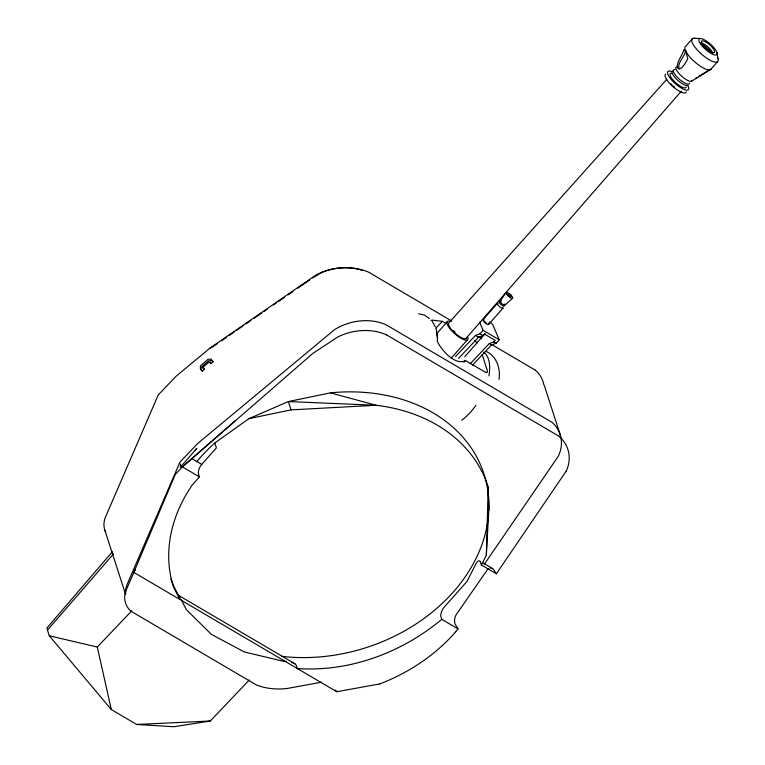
<?xml version="1.0" encoding="UTF-8"?>
<svg xmlns="http://www.w3.org/2000/svg" width="765" height="765" viewBox="0 0 765 765"><rect width="100%" height="100%" fill="white"/><g stroke="black" fill="none" stroke-linecap="round" stroke-linejoin="round"><path stroke-width="1.15" d="M566.138 471.192L496.38 573.779L481.395 564.972L486.339 555.285L488.185 487.018A165.116 129.046 -17.9 0 0 376.131 405.268L330.404 392.856L288.357 401.558L248.921 418.656L214.802 442.983A165.116 129.046 -17.9 0 0 196.653 461.831M486.339 555.285L488.864 508.467L488.185 487.018M180.559 464.02L180.311 467.272L196.815 448.376L195.209 450.059M498.981 379.392C500.721 368.787 496.715 356.251 486.349 351.508M685.842 50.557C684.675 56.782 677.025 62.644 679.091 69.089M683.757 50.088C686.444 49.008 686.865 56.581 687.764 58.752C686.224 61.429 681.28 72.13 677.331 67.731C676.576 61.439 682.198 55.95 683.757 50.088L685.65 51.198M379.889 683.9L336.801 691.732L133.789 572.373L175.3 474.405L182.453 466.889L199.445 476.872L192.235 485A165.116 129.046 -17.9 0 0 173.349 586.698L179.823 599.435L178.675 595.428L294.86 663.743L296.284 665.273L297.327 668.524C349.643 672.234 401.778 652.641 441.768 619.344L458.015 628.906L455.691 631.747M133.789 572.373L135.013 569.762L126.12 590.226C122.936 597.484 125.078 606.578 131.379 611.465L256.562 685.067C266.488 688.863 277.379 689.743 287.879 688.357L321.463 682.208M500.291 300.913L506.076 292.421M484.427 564.121L558.345 456.189A43.385 33.909 -17.9 0 0 552.129 422.385L386.268 324.876A47.746 37.313 -17.9 0 0 334.601 329.6L197.647 443.547L179.947 462.146L127.124 584.422A27.827 21.745 -17.9 0 0 125.776 594.07M431.049 320.516L432.139 320.105L442.323 321.329L446.32 323.681M112.321 551.823L46.837 628.122L49.304 635.782L111.288 709.528L136.706 724.474L173.932 726.75L210.27 721.013L249.38 679.922M47.478 630.121L113.555 553.841M465.923 338.512L681.232 91.264M692.459 38.594L685.631 46.34A17.117 5.192 41.4 0 0 695.194 62.309A17.117 5.192 41.4 0 0 711.345 68.448M436.777 333.597L447.544 321.386M483.117 319.55L497.46 303.284M451.226 358.192L467.377 339.87M717.407 61.841L710.58 69.586L691.617 81.138M455.529 356.567L475.438 335.462L480.018 333.789L483.098 330.298L479.588 322.084M488.606 324.465L502.949 308.209M458.589 358.364L478.498 337.26L483.088 335.596L484.436 334.056L495.194 340.377L493.846 341.917L489.256 343.59L470.15 363.844M464.795 356.681L485.125 333.626M472.464 365.211L491.57 344.948L496.16 343.275L499.239 339.784L492.65 324.379A20.32 6.168 41.4 0 0 489.724 321.941M199.445 476.872L198.546 474.118A7.545 3.758 -61.9 0 1 201.74 464.412L216.39 447.879L214.802 442.983M666.726 79.369L448.998 322.744A11.609 3.519 41.4 0 0 455.491 333.578A11.609 3.519 41.4 0 0 466.44 337.738M482.16 354.549L487.458 370.939L487.152 372.545L484.991 372.02L465.531 360.573C455.318 366.139 440.936 349.72 437.293 341.228M111.288 709.528L97.308 647.037L131.771 610.833M435.964 328.013L442.323 321.329M463.944 362.247L465.531 360.573M504.948 305.082L512.617 298.283A4.389 1.329 41.4 0 0 508.553 293.091A4.389 1.329 41.4 0 0 506.87 294.688A4.389 1.329 41.4 0 0 512.617 298.283M182.453 466.889L181.802 467.396L235.591 420.454M204.427 369.332L202.429 367.736L208.96 362.046L210.958 363.643L213.11 361.769L211.647 360.602L208.549 360.851L201.052 367.372L200.889 369.964L202.352 371.14L204.427 369.332L202.524 366.731M181.802 467.396L312.923 353.363L337.518 337.145A48.673 38.04 -17.9 0 1 355.553 331.283A50.079 39.139 -17.9 0 1 386.717 334.984M316.662 274.549L210.117 347.999L175.94 376.361L158.24 394.95L105.417 517.236A27.827 21.745 -17.9 0 0 105.723 532.287M709.136 69.969L698.55 76.576M213.684 346.163L217.604 343.466M221.525 340.76L226.421 337.384M229.357 335.357L234.262 331.981M236.213 330.633L243.069 325.909M246.014 323.882L250.91 320.506M253.846 318.479L261.687 313.076M263.648 311.728L267.559 309.022M273.44 304.967L276.375 302.95M278.336 301.592L284.217 297.547M288.137 294.841L293.033 291.465M297.929 288.089L309.682 279.98M312.627 277.963L322.075 272.273M696.494 77.772L695.72 78.183M210.117 347.999L212.708 346.841M248.921 418.656L291.035 409.877L376.131 405.268L288.357 401.558L291.035 409.877M136.706 724.474L210.27 721.013M694.065 38.25L700.453 38.489M286.005 661.362L283.06 661.218L244.341 651.962L211.35 634.367L186.344 609.638L181.334 599.827M418.665 313.755L424.451 315.113L429.404 318.498M49.304 635.782L97.308 647.037M291.8 662.433L294.86 663.743M496.38 573.779L493.215 569.017L490.652 567.946A7.028 4.772 -82.8 0 0 489.973 568.022M483.098 330.298L499.239 339.784M480.018 333.789L483.088 335.596M493.846 341.917L496.16 343.275M369.39 272.617L451.809 321.07M478.594 336.82L481.682 338.637M491.981 344.69L535.251 370.136M475.438 335.462L478.498 337.26M489.256 343.59L491.57 344.948M386.736 334.974L559.301 436.423M482.696 562.715L492.622 568.558M191.786 458.551L201.74 464.412M178.675 595.428L179.364 596.327M474.635 340.444L477.226 342.902M335.453 690.059L336.801 691.732M458.015 628.906L455.347 624.556A8.711 6.388 -78.4 0 1 454.553 621.754L454.62 618.684L456.007 614.974L487.439 569.619A7.028 4.772 -82.8 0 1 488.644 568.567M432.168 321.157L435.304 326.885M213.11 361.769L211.073 359.072L207.975 359.32L200.487 365.833L200.315 368.434L202.352 371.14M210.385 362.113L210.958 363.643M544.269 385.369L560.305 435.008M480.506 562.218L481.395 564.972M441.768 619.344L440.879 616.59A7.401 4.274 -45.3 0 1 440.975 613.769L441.204 612.937A7.545 3.758 -61.9 0 1 444.322 607.037L466.956 581.477L475.945 563.862A8.214 3.156 -76.6 0 1 477.245 561.864L478.574 560.841L479.712 560.965A7.248 2.773 -76.6 0 1 480.506 562.218M104.977 530.547L125.594 594.376M436.069 328.501L437.551 337.547M717.025 52.747L718.029 58.857M316.72 274.616A47.956 34.597 -8 0 1 369.457 272.541M322.103 272.311A43.93 31.69 -8 0 1 351.288 268.075M352.321 268.19A43.93 31.69 -8 0 1 359.32 269.557M360.277 269.825A43.93 31.69 -8 0 1 362.17 270.408M535.318 370.088A43.615 31.461 -8 0 1 543.819 384.843M559.215 436.49A44.877 35.075 -17.9 0 1 566.234 471.211M455.72 631.756A162.266 126.818 -17.9 0 1 379.88 683.881M330.404 392.856A165.116 129.046 -17.9 0 1 488.778 510.752M488.558 514.195A165.116 129.046 -17.9 0 1 281.482 656.313M180.148 597.924A165.116 129.046 -17.9 0 1 170.92 578.952M483.7 352.12A42.792 21.917 -59.5 0 1 488.873 375.883M475.954 405.307A42.792 21.917 -59.5 0 1 461.687 420.291M436.595 333.11A39.522 20.244 -59.5 0 1 437.36 341.314M467.874 337.489A13.607 4.131 41.4 0 1 453.827 332.899A13.607 4.131 41.4 0 1 450.69 321.482M488.376 323.203A3.682 1.119 41.4 0 1 487.439 324.389A3.682 1.119 41.4 0 1 483.623 321.233A3.682 1.119 41.4 0 1 483.891 319.493M502.988 307.492A3.682 1.119 41.4 0 1 499.392 306.516A3.682 1.119 41.4 0 1 498.235 303.227M486.186 322.945A1.807 0.545 41.4 0 1 484.838 321.73M484.628 321.424A1.807 0.545 41.4 0 1 484.455 320.937M455.051 332.134A8.998 2.735 41.4 0 1 453.435 330.499M674.51 87.143A9.4 2.85 41.4 0 1 673.257 86.091M672.062 84.982A9.4 2.85 41.4 0 1 670.962 83.844M700.769 42.859A8.511 2.582 41.4 0 1 707.625 46.646A8.511 2.582 41.4 0 1 712.684 53.101M717.427 57.289A17.117 5.192 41.4 0 1 711.211 60.808A17.117 5.192 41.4 0 1 694.247 46.216A17.117 5.192 41.4 0 1 695.557 38.48M687.802 85.565A13.703 4.16 41.4 0 1 683.441 89.209A13.703 4.16 41.4 0 1 669.404 77.141A13.703 4.16 41.4 0 1 671.326 71.394M689.59 83.27A10.509 3.194 41.4 0 1 678.651 78.594A10.509 3.194 41.4 0 1 674.787 69.481M692.086 80.44A10.509 3.194 41.4 0 1 682.17 76.672A10.509 3.194 41.4 0 1 676.298 66.861M686.243 91.829A13.703 4.16 41.4 0 1 673.315 86.923A13.703 4.16 41.4 0 1 665.655 74.129M686.262 87.038A10.509 3.194 41.4 0 1 675.332 82.362A10.509 3.194 41.4 0 1 671.469 73.249M687.878 85.374A10.509 3.194 41.4 0 1 677.408 80A10.509 3.194 41.4 0 1 672.559 71.107M678.306 68.334A8.511 2.582 41.4 0 1 679.473 68.573M701.974 44.007A15.071 4.571 41.4 0 1 710.714 51.523M504.757 304.011A3.127 0.947 41.4 0 1 503.781 304.939A3.127 0.947 41.4 0 1 500.482 301.984A3.127 0.947 41.4 0 1 501.467 301.056M503.906 304.977A3.127 0.947 41.4 0 1 503.112 305.981A3.127 0.947 41.4 0 1 499.87 303.303A3.127 0.947 41.4 0 1 500.1 301.821M508.132 295.022A2.161 0.65 41.4 0 0 510.953 296.791A2.161 0.65 41.4 0 0 508.955 294.248A2.161 0.65 41.4 0 0 508.132 295.022M700.912 44.466A11.838 3.595 41.4 0 0 716.604 54.812A11.838 3.595 41.4 0 0 706.401 41.042A11.838 3.595 41.4 0 0 700.912 44.466M702.892 45.116A8.511 2.582 41.4 0 0 714.175 52.556A8.511 2.582 41.4 0 0 706.841 42.649A8.511 2.582 41.4 0 0 702.892 45.116"/></g></svg>
